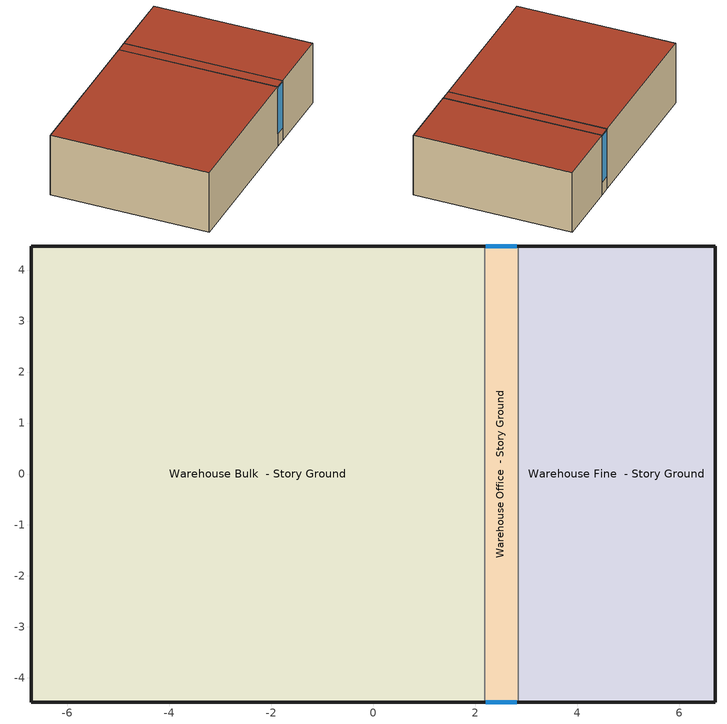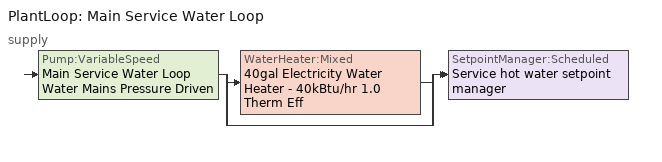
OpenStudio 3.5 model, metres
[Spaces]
Warehouse Bulk  - Story Ground
 floor ground (Foundation F 126 Perim 2673 Area 7956): -6.71,-4.47 -6.71,4.47 2.18,4.47 2.18,-4.47 z0
 wall outside: 2.18,4.47 -6.71,4.47 -6.71,-4.47 2.18,-4.47 z0:3.66
 wall to Warehouse Office  - Story Ground: 2.18,-4.47 2.18,4.47 z0:3.66
 roof outside: 2.18,-4.47 2.18,4.47 -6.71,4.47 -6.71,-4.47 z3.66
Warehouse Office  - Story Ground
 floor ground (Foundation F 126 Perim 131 Area 588): 2.18,-4.47 2.18,4.47 2.84,4.47 2.84,-4.47 z0
 wall outside: 2.84,4.47 2.18,4.47 / 2.18,-4.47 2.84,-4.47 z0:3.66
 wall to Warehouse Fine  - Story Ground: 2.84,-4.47 2.84,4.47 z0:3.66
 window: 2.21,-4.47 2.82,-4.47 / 2.82,4.47 2.21,4.47 z0.76:3.58
 roof outside: 2.84,-4.47 2.84,4.47 2.18,4.47 2.18,-4.47 z3.66
Warehouse Fine  - Story Ground
 floor ground (Foundation F 126 Perim 1668 Area 3459): 2.84,-4.47 2.84,4.47 6.71,4.47 6.71,-4.47 z0
 wall outside: 2.84,-4.47 6.71,-4.47 6.71,4.47 2.84,4.47 z0:3.66
 roof outside: 6.71,-4.47 6.71,4.47 2.84,4.47 2.84,-4.47 z3.66
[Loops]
PlantLoop 'Main Service Water Loop'
 supply: Pump:VariableSpeed 'Main Service Water Loop Water Mains Pressure Driven' > split
  | WaterHeater:Mixed '40gal Electricity Water Heater - 40kBtu/hr 1.0 Therm Eff'
  | bypass
  join > SetpointManager:Scheduled 'Service hot water setpoint manager'
[Site]
Kodiak: Latitude {deg}=57.75; Longitude {deg}=-152.49; Time Zone {hr}=-9; Elevation {m}=34; Terrain=Urban
[ClimateZones]
Climate Zone Institution Name 1=ASHRAE; Climate Zone Document Name 1=ANSI/ASHRAE Standard 169; Climate Zone Document Year 1=2006; Climate Zone Value 1=8A; Climate Zone Institution Name 2=CEC; Climate Zone Document Name 2=California Climate Zone Descriptions; Climate Zone Document Year 2=1995
[Site:WaterMainsTemperature]
Calculation Method=Correlation; Annual Average Outdoor Air Temperature {C}=-1.525; Maximum Difference In Monthly Average Outdoor Air Temperatures {deltaC}=36.2
[Site:GroundTemperature:FCfactorMethod]
January Ground Temperature {C}=-3.1; February Ground Temperature {C}=-17.7; March Ground Temperature {C}=-19.3; April Ground Temperature {C}=-17.6; May Ground Temperature {C}=-15.4; June Ground Temperature {C}=-10.3; July Ground Temperature {C}=0.7; August Ground Temperature {C}=10.6; September Ground Temperature {C}=16; October Ground Temperature {C}=16.9; November Ground Temperature {C}=14.2; December Ground Temperature {C}=6.7
[SizingPeriod:DesignDay] Barometric Pressure {Pa}=100917; Rain Indicator=No; Snow Indicator=No; Day of Month=21; Daylight Saving Time Indicator=No; Humidity Condition Type=Wetbulb; Dry-Bulb Temperature Range Modifier Type=DefaultMultipliers
Name | Maximum Dry-Bulb Temperature {C} | Daily Dry-Bulb Temperature Range {deltaC} | Wind Speed {m/s} | Wind Direction {deg} | Month | Day Type | Wetbulb or DewPoint at Maximum Dry-Bulb {C} | Solar Model Indicator | ASHRAE Clear Sky Optical Depth for Beam Irradiance | ASHRAE Clear Sky Optical Depth for Diffuse Irradiance | Sky Clearness
Kodiak December .4% Condns WB=>MCDB | 6.5 | 5.1 | 5 | 320 | 12 | SummerDesignDay | 6.2 | ASHRAETau | 0.359 | 2.403
Kodiak November .4% Condns WB=>MCDB | 8.7 | 5.3 | 5 | 320 | 11 | SummerDesignDay | 8.2 | ASHRAETau | 0.358 | 2.388
Kodiak October .4% Condns WB=>MCDB | 11.3 | 6.2 | 5 | 320 | 10 | SummerDesignDay | 10.7 | ASHRAETau | 0.34 | 2.431
Kodiak September .4% Condns WB=>MCDB | 16.2 | 6.4 | 5 | 320 | 9 | SummerDesignDay | 13.8 | ASHRAETau | 0.333 | 2.489
Kodiak August .4% Condns WB=>MCDB | 21.4 | 6.3 | 5 | 320 | 8 | SummerDesignDay | 16.9 | ASHRAETau | 0.322 | 2.497
Kodiak July .4% Condns WB=>MCDB | 22.8 | 5.5 | 5 | 320 | 7 | SummerDesignDay | 16.6 | ASHRAETau | 0.316 | 2.499
Kodiak June .4% Condns WB=>MCDB | 20.3 | 5.4 | 5 | 320 | 6 | SummerDesignDay | 14.7 | ASHRAETau | 0.317 | 2.453
Kodiak May .4% Condns WB=>MCDB | 17 | 5.9 | 5 | 320 | 5 | SummerDesignDay | 11.2 | ASHRAETau | 0.314 | 2.447
Kodiak April .4% Condns WB=>MCDB | 11.4 | 5.4 | 5 | 320 | 4 | SummerDesignDay | 8 | ASHRAETau | 0.323 | 2.439
Kodiak March .4% Condns WB=>MCDB | 6.3 | 5.5 | 5 | 320 | 3 | SummerDesignDay | 5.2 | ASHRAETau | 0.337 | 2.384
Kodiak February .4% Condns WB=>MCDB | 6.1 | 4.9 | 5 | 320 | 2 | SummerDesignDay | 5.5 | ASHRAETau | 0.336 | 2.429
Kodiak January .4% Condns WB=>MCDB | 5.7 | 4.7 | 5 | 320 | 1 | SummerDesignDay | 5.5 | ASHRAETau | 0.326 | 2.48
Kodiak December .4% Condns DB=>MCWB | 6.9 | 5.1 | 5 | 320 | 12 | SummerDesignDay | 5.6 | ASHRAETau | 0.359 | 2.403
Kodiak November .4% Condns DB=>MCWB | 9.4 | 5.3 | 5 | 320 | 11 | SummerDesignDay | 7.3 | ASHRAETau | 0.358 | 2.388
Kodiak October .4% Condns DB=>MCWB | 12.6 | 6.2 | 5 | 320 | 10 | SummerDesignDay | 9.4 | ASHRAETau | 0.34 | 2.431
Kodiak September .4% Condns DB=>MCWB | 18 | 6.4 | 5 | 320 | 9 | SummerDesignDay | 12.5 | ASHRAETau | 0.333 | 2.489
Kodiak August .4% Condns DB=>MCWB | 22.6 | 6.3 | 5 | 320 | 8 | SummerDesignDay | 16 | ASHRAETau | 0.322 | 2.497
Kodiak July .4% Condns DB=>MCWB | 24.2 | 5.5 | 5 | 320 | 7 | SummerDesignDay | 16.2 | ASHRAETau | 0.316 | 2.499
Kodiak June .4% Condns DB=>MCWB | 22.3 | 5.4 | 5 | 320 | 6 | SummerDesignDay | 13.8 | ASHRAETau | 0.317 | 2.453
Kodiak May .4% Condns DB=>MCWB | 18.8 | 5.9 | 5 | 320 | 5 | SummerDesignDay | 10.5 | ASHRAETau | 0.314 | 2.447
Kodiak April .4% Condns DB=>MCWB | 12.9 | 5.4 | 5 | 320 | 4 | SummerDesignDay | 7 | ASHRAETau | 0.323 | 2.439
Kodiak March .4% Condns DB=>MCWB | 8.3 | 5.5 | 5 | 320 | 3 | SummerDesignDay | 3.9 | ASHRAETau | 0.337 | 2.384
Kodiak February .4% Condns DB=>MCWB | 6.9 | 4.9 | 5 | 320 | 2 | SummerDesignDay | 4.6 | ASHRAETau | 0.336 | 2.429
Kodiak January .4% Condns DB=>MCWB | 6.8 | 4.7 | 5 | 320 | 1 | SummerDesignDay | 4 | ASHRAETau | 0.326 | 2.48
Kodiak Ann Clg .4% Condns WB=>MDB | 18.9 | 6.3 | 5 | 320 | 8 | SummerDesignDay | 15 | ASHRAETau | 0.322 | 2.497
Kodiak Ann Clg .4% Condns DB=>MWB | 20.3 | 6.3 | 5 | 320 | 8 | SummerDesignDay | 14.1 | ASHRAETau | 0.322 | 2.497
Kodiak Ann Htg 99.6% Condns DB | -12.8 | 0 | 5.6 | 290 | 1 | WinterDesignDay | -12.8 | ASHRAEClearSky |  |  | 0
[Building]
90.1-2010|Warehouse: North Axis {deg}=0; Default Construction Set=90.1-2010 - Warehouse - ASHRAE 169-2013-8A; Standards Number of Stories=1; Standards Number of Above Ground Stories=1; Standards Building Type=Warehouse
[Material:NoMass] Thermal Absorptance=0.9; Solar Absorptance=0.7
Name | Roughness | Thermal Resistance {m2-K/W} | Visible Absorptance
CP02 CARPET PAD | VeryRough | 0.21648 | 0.8
Typical Carpet Pad | Smooth | 0.21648 | 0.8
Typical Insulation R-14.97 | Smooth | 2.63723 | 0.7
Typical Insulation R-14.6 | Smooth | 2.572 | 0.7
Typical Insulation R-0.58 | Smooth | 0.101892 | 0.7
Typical Insulation R-1.15 2 | Smooth | 0.202527 | 0.7
Typical Insulation R-11.7 | Smooth | 2.05979 | 0.7
[Material]
Name | Roughness | Thickness {m} | Conductivity {W/m-K} | Density {kg/m3} | Specific Heat {J/kg-K} | Thermal Absorptance | Solar Absorptance | Visible Absorptance
100mm Normalweight concrete floor | MediumSmooth | 0.1016 | 2.31 | 2322 | 832
G01 13mm gypsum board | Smooth | 0.0127 | 0.16 | 800 | 1090 | 0.9 | 0.7 | 0.5
4 in. Normalweight Concrete Floor | MediumRough | 0.1016 | 2.31 | 2322 | 832 | 0.9 | 0.7 | 0.7
8 in. Concrete Block Basement Wall | MediumRough | 0.2032 | 1.326 | 1842 | 912 | 0.9 | 0.7 | 0.7
G05 25mm wood | MediumSmooth | 0.0254 | 0.15 | 608 | 1630 | 0.9 | 0.5 | 0.5
1/2IN Gypsum | Smooth | 0.0127 | 0.16 | 784.9 | 830 | 0.9 | 0.4 | 0.4
Metal Roof Surface | Smooth | 0.0008 | 45.28 | 7824 | 500 | 0.9 | 0.7 | 0.7
6 in. Normalweight Concrete Floor | MediumRough | 0.1524 | 2.31 | 2322 | 832 | 0.9 | 0.7 | 0.7
1IN Stucco | Smooth | 0.0253 | 0.6918 | 1858 | 837 | 0.9 | 0.7 | 0.92
8IN CONCRETE HW RefBldg | Rough | 0.2032 | 1.311 | 2240 | 836.8 | 0.9 | 0.7 | 0.7
[Construction:FfactorGroundFloor] F-Factor {W/m-K}=1.26344
Name | Area {m2} | PerimeterExposed {m}
Foundation F 126 Perim 131 Area 588 | 5.88151 | 1.31498
Foundation F 126 Perim 1668 Area 3459 | 34.5929 | 16.6796
Foundation F 126 Perim 2673 Area 7956 | 79.5564 | 26.7325
[DefaultSurfaceConstructions]
Name | Floor Construction | Wall Construction | Roof Ceiling Construction
Default Surface Constructions 7 | Typical Insulated Exterior Mass Floor R-17.54 | Typical Insulated Exterior Mass Wall R-14.08 | Typical Insulated Metal Building Roof R-15.38
Default Surface Constructions 8 | Typical Interior Floor | Typical Interior Wall | Typical Interior Ceiling
Default Surface Constructions 9 | ext-slab | Typical Insulated Basement Mass Wall
[Construction]
Typical Interior Floor: 100mm Normalweight concrete floor, CP02 CARPET PAD
Typical Interior Wall: G01 13mm gypsum board, G01 13mm gypsum board
Typical Interior Ceiling: CP02 CARPET PAD, 100mm Normalweight concrete floor
Typical Insulated Basement Mass Wall: 8 in. Concrete Block Basement Wall
Typical Interior Window: Clear 3mm
Typical Interior Door; Typical Interior Partition: G05 25mm wood
Typical Insulated Exterior Mass Floor R-17.54: Typical Insulation R-14.97, 4 in. Normalweight Concrete Floor, Typical Carpet Pad
Typical Insulated Metal Building Roof R-15.38: Metal Roof Surface, Typical Insulation R-14.6
ext-slab: 6 in. Normalweight Concrete Floor
U 0.42 SHGC 0.45 Dbl Ref-D Clr 6mm/13mm Arg: REF D CLEAR 6MM, ARGON 13MM, CLEAR 6MM
Typical Uninsulated Swinging Door R-1.43: Typical Insulation R-0.58
Typical Overhead Door R-2.0 1: Typical Insulation R-1.15 2
U 0.98 SHGC 0.45 Sgl Ref-B-H Clr 6mm: REF B CLEAR HI 6MM
Typical Insulated Exterior Mass Wall R-14.08: 1IN Stucco, 8IN CONCRETE HW RefBldg, Typical Insulation R-11.7, 1/2IN Gypsum
[DefaultSubSurfaceConstructions]
Name | Fixed Window Construction | Operable Window Construction | Door Construction | Overhead Door Construction | Skylight Construction | Tubular Daylight Dome Construction | Tubular Daylight Diffuser Construction
Default Sub Surface Constructions 5 | U 0.42 SHGC 0.45 Dbl Ref-D Clr 6mm/13mm Arg | U 0.42 SHGC 0.45 Dbl Ref-D Clr 6mm/13mm Arg | Typical Uninsulated Swinging Door R-1.43 | Typical Overhead Door R-2.0 1 | U 0.98 SHGC 0.45 Sgl Ref-B-H Clr 6mm | Typical Interior Window | Typical Interior Window
Default Sub Surface Constructions 6 | Typical Interior Window | Typical Interior Window | Typical Interior Door
[WindowMaterial:Glazing] Optical Data Type=SpectralAverage; Infrared Transmittance at Normal Incidence=0; Front Side Infrared Hemispherical Emissivity=0.84; Conductivity {W/m-K}=0.9; Dirt Correction Factor for Solar and Visible Transmittance=1; Solar Diffusing=No
Name | Thickness {m} | Solar Transmittance at Normal Incidence | Front Side Solar Reflectance at Normal Incidence | Back Side Solar Reflectance at Normal Incidence | Visible Transmittance at Normal Incidence | Front Side Visible Reflectance at Normal Incidence | Back Side Visible Reflectance at Normal Incidence | Back Side Infrared Hemispherical Emissivity
CLEAR 6MM | 0.006 | 0.775 | 0.071 | 0.071 | 0.881 | 0.08 | 0.08 | 0.84
Clear 3mm | 0.003 | 0.837 | 0.075 | 0.075 | 0.898 | 0.081 | 0.081 | 0.84
REF D CLEAR 6MM | 0.006 | 0.429 | 0.308 | 0.379 | 0.334 | 0.453 | 0.505 | 0.82
REF B CLEAR HI 6MM | 0.006 | 0.24 | 0.16 | 0.32 | 0.3 | 0.16 | 0.29 | 0.6
[WindowMaterial:Gas]
ARGON 13MM: Gas Type=Argon; Thickness {m}=0.0127
[DefaultConstructionSet]
90.1-2010 - Warehouse - ASHRAE 169-2013-8A: Default Exterior Surface Constructions=Default Surface Constructions 7; Default Interior Surface Constructions=Default Surface Constructions 8; Default Ground Contact Surface Constructions=Default Surface Constructions 9; Default Exterior SubSurface Constructions=Default Sub Surface Constructions 5; Default Interior SubSurface Constructions=Default Sub Surface Constructions 6; Interior Partition Construction=Typical Interior Partition
[SpaceType] Standards Building Type=Warehouse
Name | Default Schedule Set | Design Specification Outdoor Air Object | Standards Space Type
Warehouse Office - 90.1-2010 | Warehouse Office Schedule Set | Warehouse Office Ventilation | Office
Warehouse Fine - 90.1-2010 | Warehouse Fine Schedule Set | Warehouse Fine Ventilation | Fine
Warehouse Bulk - 90.1-2010 | Warehouse Bulk Schedule Set | Warehouse Bulk Ventilation | Bulk
[People:Definition]
Warehouse Office People Definition: Number of People Calculation Method=People/Area; People per Space Floor Area {person/m2}=0.0210973; Fraction Radiant=0.3
[Lights:Definition] Design Level Calculation Method=Watts/Area; Fraction Visible=0.18; Return Air Fraction=0
Name | Watts per Space Floor Area {W/m2} | Fraction Radiant
Warehouse Bulk Lights Definition | 6.24307 | 0.42
Warehouse Fine Lights Definition | 10.2257 | 0.42
Warehouse Office Lights Definition | 9.68752 | 0.37
[ElectricEquipment:Definition] Design Level Calculation Method=Watts/Area; Fraction Latent=0; Fraction Radiant=0; Fraction Lost=0
Name | Watts per Space Floor Area {W/m2}
Warehouse Bulk Elec Equip Definition | 2.55842
Warehouse Office Elec Equip Definition | 8.07293
[AvailabilityManager:NightCycle] Applicability Schedule=Always On Discrete; Control Type=CycleOnAny; Thermostat Tolerance {deltaC}=1; Cycling Run Time {s}=1800
Availability Manager Night Cycle 1; Availability Manager Night Cycle 2; Availability Manager Night Cycle 3; Availability Manager Night Cycle 4; Availability Manager Night Cycle 5
[PlantLoop]
Main Service Water Loop: Glycol Concentration=0; Maximum Loop Temperature {C}=60; Minimum Loop Temperature {C}=10; Plant Loop Volume {m3}=Autocalculate; Load Distribution Scheme=Optimal
[Sizing:Plant]
Main Service Water Loop: Loop Type=Heating; Design Loop Exit Temperature {C}=60; Loop Design Temperature Difference {deltaC}=5; Sizing Option=NonCoincident; Zone Timesteps in Averaging Window=1; Coincident Sizing Factor Mode=None
[SetpointManager:Scheduled]
Service hot water setpoint manager: Control Variable=Temperature; Schedule=Service Water Loop Temp - 140F; Setpoint Node or NodeList=Main Service Water Loop Supply Outlet Node
[Pump:VariableSpeed]
Main Service Water Loop Water Mains Pressure Driven: Rated Pump Head {Pa}=0.001; Motor Efficiency=0.7; Coefficient 1 of the Part Load Performance Curve=0; Coefficient 2 of the Part Load Performance Curve=3.2485; Coefficient 3 of the Part Load Performance Curve=-4.7443; Coefficient 4 of the Part Load Performance Curve=2.5294; Pump Control Type=Intermittent; Skin Loss Radiative Fraction=0.5; Design Power Sizing Method=PowerPerFlowPerPressure; Design Electric Power per Unit Flow Rate {W/(m3/s)}=348701.1; Design Shaft Power per Unit Flow Rate per Unit Head {W-s/m3-Pa}=1.28205; Design Minimum Flow Rate Fraction=0
[WaterHeater:Mixed]
40gal Electricity Water Heater - 40kBtu/hr 1.0 Therm Eff: Tank Volume {m3}=0.151416; Setpoint Temperature Schedule=Service Water Loop Temp - 140F; Deadband Temperature Difference {deltaC}=2; Maximum Temperature Limit {C}=60; Heater Control Type=Cycle; Heater Maximum Capacity {W}=11722.8; Heater Fuel Type=Electricity; Heater Thermal Efficiency=1; Off Cycle Parasitic Fuel Consumption Rate {W}=571; Off Cycle Parasitic Fuel Type=Electricity; Off Cycle Parasitic Heat Fraction to Tank=0; On Cycle Parasitic Fuel Consumption Rate {W}=571; On Cycle Parasitic Fuel Type=Electricity; On Cycle Parasitic Heat Fraction to Tank=0; Ambient Temperature Indicator=ThermalZone; Off Cycle Loss Coefficient to Ambient Temperature {W/K}=1.20802; On Cycle Loss Coefficient to Ambient Temperature {W/K}=1.20802; Use Side Effectiveness=1; Source Side Effectiveness=1; Use Side Design Flow Rate {m3/s}=autosize; Source Side Design Flow Rate {m3/s}=autosize; Indirect Water Heating Recovery Time {hr}=1.5; Source Side Flow Control Mode=IndirectHeatPrimarySetpoint
[WaterHeater:Sizing]
40gal Electricity Water Heater - 40kBtu/hr 1.0 Therm Eff: Design Mode=PeakDraw; Time Storage Can Meet Peak Draw {hr}=0.538503; Time for Tank Recovery {hr}=0; Nominal Tank Volume for Autosizing Plant Connections {m3}=1
[Exterior:Lights:Definition]
Name | Design Level {W}
Occ Sensing Exterior Lights Def | 861.3
NonDimming Exterior Lights Def | 50.7
[Exterior:Lights] Control Option=AstronomicalClock
Name | Exterior Lights Definition | Schedule
Occ Sensing Exterior Lights Def | Occ Sensing Exterior Lights Def | OfficeSmall Exterior_lighting_schedule_b
NonDimming Exterior Lights Def | NonDimming Exterior Lights Def | OfficeSmall Exterior_lighting_schedule_a
[BuildingStory]
Story Ground: Nominal Z Coordinate {m}=0; Nominal Floor to Floor Height {m}=3.6576
[Space] Building Story=Story Ground
Name | Space Type | Thermal Zone
Warehouse Bulk  - Story Ground | Warehouse Bulk - 90.1-2010 | Zone Warehouse Bulk  - Story Ground
Warehouse Office  - Story Ground | Warehouse Office - 90.1-2010 | Zone Warehouse Office  - Story Ground
Warehouse Fine  - Story Ground | Warehouse Fine - 90.1-2010 | Zone Warehouse Fine  - Story Ground
[ThermalZone] Multiplier=1; Use Ideal Air Loads=No
Zone Warehouse Bulk  - Story Ground; Zone Warehouse Office  - Story Ground; Zone Warehouse Fine  - Story Ground
[Sizing:Zone] Zone Cooling Design Supply Air Temperature Input Method=SupplyAirTemperature; Zone Cooling Design Supply Air Temperature {C}=14; Zone Cooling Design Supply Air Temperature Difference {deltaC}=11.11; Zone Heating Design Supply Air Temperature Input Method=SupplyAirTemperature; Zone Heating Design Supply Air Temperature {C}=40; Zone Heating Design Supply Air Temperature Difference {deltaC}=11.11; Zone Cooling Design Supply Air Humidity Ratio {kg-H2O/kg-air}=0.0085; Zone Heating Design Supply Air Humidity Ratio {kg-H2O/kg-air}=0.008; Cooling Design Air Flow Method=DesignDay; Heating Design Air Flow Method=DesignDay; Account for Dedicated Outdoor Air System=No; Dedicated Outdoor Air System Control Strategy=NeutralSupplyAir; Dedicated Outdoor Air Low Setpoint Temperature for Design {C}=autosize; Dedicated Outdoor Air High Setpoint Temperature for Design {C}=autosize; Zone Load Sizing Method=Sensible Load Only No Latent Load; Zone Latent Cooling Design Supply Air Humidity Ratio Input Method=HumidityRatioDifference; Zone Cooling Design Supply Air Humidity Ratio Difference {kgWater/kgDryAir}=0.005; Zone Latent Heating Design Supply Air Humidity Ratio Input Method=HumidityRatioDifference; Zone Humidification Design Supply Air Humidity Ratio Difference {kgWater/kgDryAir}=0.005
Zone Warehouse Bulk  - Story Ground; Zone Warehouse Office  - Story Ground; Zone Warehouse Fine  - Story Ground
[DesignSpecification:OutdoorAir] Outdoor Air Method=Sum; Outdoor Air Flow per Floor Area {m3/s-m2}=0.0003048
Name | Outdoor Air Flow per Person {m3/s-person}
Warehouse Bulk Ventilation; Warehouse Fine Ventilation
Warehouse Office Ventilation | 0.00235974
[DefaultScheduleSet] Number of People Schedule=Warehouse BLDG_OCC_SCH; People Activity Level Schedule=Warehouse Office Activity Schedule
Name | Lighting Schedule | Electric Equipment Schedule | Infiltration Schedule
Warehouse Bulk Schedule Set | Warehouse BLDG_LIGHT_STORAGE_SCH | Warehouse Bldg Equip | Warehouse Bulk Infil Schedule
Warehouse Fine Schedule Set | Warehouse BLDG_LIGHT_STORAGE_SCH | Warehouse Bldg Equip | Warehouse Fine Infil Schedule
Warehouse Office Schedule Set | Warehouse BLDG_LIGHT_OFFICE_SCH_2010 | Warehouse Office_Plug_SCH | Warehouse Office Infil Schedule
[People]
Warehouse Office People: People Definition=Warehouse Office People Definition; Space or SpaceType=Warehouse Office - 90.1-2010; Work Efficiency Schedule=Work Efficiency Schedule; Clothing Insulation Schedule=Clothing Schedule; Air Velocity Schedule=Air Velocity Schedule; Multiplier=1
[Lights] Fraction Replaceable=1
Name | Lights Definition | Space or SpaceType
Warehouse Bulk Lights | Warehouse Bulk Lights Definition | Warehouse Bulk - 90.1-2010
Warehouse Fine Lights | Warehouse Fine Lights Definition | Warehouse Fine - 90.1-2010
Warehouse Office Lights | Warehouse Office Lights Definition | Warehouse Office - 90.1-2010
[ElectricEquipment]
Name | Electric Equipment Definition | Space or SpaceType
Warehouse Bulk Elec Equip | Warehouse Bulk Elec Equip Definition | Warehouse Bulk - 90.1-2010
Warehouse Office Elec Equip | Warehouse Office Elec Equip Definition | Warehouse Office - 90.1-2010
[SpaceInfiltration:DesignFlowRate] Schedule=Always On Discrete; Design Flow Rate Calculation Method=Flow/ExteriorArea; Constant Term Coefficient=0; Temperature Term Coefficient=0; Velocity Term Coefficient=0.224; Velocity Squared Term Coefficient=0
Name | Space or SpaceType | Flow per Exterior Surface Area {m3/s-m2}
Warehouse Bulk  - Story Ground Infiltration | Warehouse Bulk  - Story Ground | 0.000314048
Warehouse Fine  - Story Ground Infiltration | Warehouse Fine  - Story Ground | 0.000363474
Warehouse Office  - Story Ground Infiltration | Warehouse Office  - Story Ground | 0.000256235
[Schedule:Constant]
Always On Discrete: Value=1
[Schedule:Ruleset]
Name | Default Day Schedule | Summer Design Day Schedule | Winter Design Day Schedule
Clothing Schedule | Clothing Schedule Default Winter Clothes
Air Velocity Schedule | Air Velocity Schedule Default
Work Efficiency Schedule | Work Efficiency Schedule Default
Service Water Loop Temp - 140F | Service Water Loop Temp - 140F Default
OfficeSmall Exterior_lighting_schedule_b | OfficeSmall Exterior_lighting_schedule_b Default | OfficeSmall Exterior_lighting_schedule_b Summer Design Day | OfficeSmall Exterior_lighting_schedule_b Winter Design Day
OfficeSmall Exterior_lighting_schedule_a | OfficeSmall Exterior_lighting_schedule_a Default | OfficeSmall Exterior_lighting_schedule_a Summer Design Day | OfficeSmall Exterior_lighting_schedule_a Winter Design Day
Warehouse BLDG_OCC_SCH | Warehouse BLDG_OCC_SCH Default | Warehouse BLDG_OCC_SCH Summer Design Day | Warehouse BLDG_OCC_SCH Winter Design Day
Warehouse Office Activity Schedule | Warehouse Office Activity Schedule Default | Warehouse Office Activity Schedule Summer Design Day | Warehouse Office Activity Schedule Winter Design Day
Warehouse BLDG_LIGHT_STORAGE_SCH | Warehouse BLDG_LIGHT_STORAGE_SCH Default | Warehouse BLDG_LIGHT_STORAGE_SCH Summer Design Day | Warehouse BLDG_LIGHT_STORAGE_SCH Winter Design Day
Warehouse Bldg Equip | Warehouse Bldg Equip Default | Warehouse Bldg Equip Summer Design Day | Warehouse Bldg Equip Winter Design Day
Warehouse Bulk Infil Schedule | Schedule Day 14
Warehouse Fine Infil Schedule | Schedule Day 15
Warehouse BLDG_LIGHT_OFFICE_SCH_2010 | Warehouse BLDG_LIGHT_OFFICE_SCH_2010 Default | Warehouse BLDG_LIGHT_OFFICE_SCH_2010 Summer Design Day | Warehouse BLDG_LIGHT_OFFICE_SCH_2010 Winter Design Day
Warehouse Office_Plug_SCH | Warehouse Office_Plug_SCH Default | Warehouse Office_Plug_SCH Summer Design Day | Warehouse Office_Plug_SCH Winter Design Day
Warehouse Office Infil Schedule | Schedule Day 20
[Schedule:Day]
Clothing Schedule Default Winter Clothes; Warehouse BLDG_LIGHT_STORAGE_SCH Summer Design Day; Warehouse Fine Infil Schedule Wknd Day; Warehouse BLDG_LIGHT_OFFICE_SCH_2010 Summer Design Day; Warehouse Office_Plug_SCH Summer Design Day; Warehouse Office Infil Schedule Wknd Day: 24, 0, 1
Clothing Schedule Summer Clothes: 24, 0, 0.5
Air Velocity Schedule Default: 24, 0, 0.2
Work Efficiency Schedule Default; Warehouse BLDG_OCC_SCH Default; Warehouse BLDG_LIGHT_STORAGE_SCH Winter Design Day; Warehouse Bldg Equip Default; Warehouse Bldg Equip Sun|Hol Day; Schedule Day 14; Schedule Day 15; Warehouse BLDG_LIGHT_OFFICE_SCH_2010 Winter Design Day; Warehouse Office_Plug_SCH Winter Design Day; Schedule Day 20: 24, 0, 0
Service Water Loop Temp - 140F Default: 24, 0, 60
OfficeSmall Exterior_lighting_schedule_b Default; OfficeSmall Exterior_lighting_schedule_b Winter Design Day; OfficeSmall Exterior_lighting_schedule_b Summer Design Day: 6, 0, 0.7, 24, 0, 1
OfficeSmall Exterior_lighting_schedule_a Default; OfficeSmall Exterior_lighting_schedule_a Winter Design Day; OfficeSmall Exterior_lighting_schedule_a Summer Design Day: 6, 0, 0, 24, 0, 1
Warehouse BLDG_OCC_SCH Winter Design Day; Warehouse BLDG_OCC_SCH Summer Design Day; Warehouse BLDG_OCC_SCH WntrDsn|SmrDsn|Sat|Wkdy Day: 6, 0, 0, 7, 0, 0.11, 8, 0, 0.21, 12, 0, 1, 13, 0, 0.53, 17, 0, 1, 18, 0, 0.32, 24, 0, 0
Warehouse Office Activity Schedule Default; Warehouse Office Activity Schedule Winter Design Day; Warehouse Office Activity Schedule Summer Design Day: 24, 0, 131.85
Warehouse BLDG_LIGHT_STORAGE_SCH Default: 24, 0, 0.1
Warehouse BLDG_LIGHT_STORAGE_SCH Sat|Wkdy Day: 7, 0, 0.1, 8, 0, 0.6, 9, 0, 0.75, 16, 0, 0.85, 17, 0, 0.75, 18, 0, 0.6, 24, 0, 0.1
Warehouse Bldg Equip Mon|Tue|Wed|Thu|Fri|Sat Day; Warehouse Bldg Equip Summer Design Day; Warehouse Bldg Equip Winter Design Day: 8, 0, 0.25, 12, 0, 1, 13, 0, 0.25, 17, 0, 1, 24, 0, 0.25
Warehouse Bulk Infil Schedule Wkdy Day: 8, 0, 0.765, 12, 0, 1, 13, 0, 0.765, 17, 0, 1, 24, 0, 0.765
Warehouse Bulk Infil Schedule Wknd Day: 24, 0, 0.765
Warehouse Fine Infil Schedule Wkdy Day; Warehouse Office Infil Schedule Wkdy Day: 9, 0, 1, 16, 0, 0.5, 24, 0, 1
Warehouse BLDG_LIGHT_OFFICE_SCH_2010 Default: 24, 0, 0.18
Warehouse BLDG_LIGHT_OFFICE_SCH_2010 Sat|Wkdy Day: 6, 0, 0.18, 7, 0, 0.196742, 8, 0, 0.359268, 12, 0, 0.658658, 13, 0, 0.581672, 17, 0, 0.658658, 18, 0, 0.521794, 24, 0, 0.18
Warehouse Office_Plug_SCH Default: 24, 0, 0.25545
Warehouse Office_Plug_SCH Sat|Wkdy Day: 6, 0, 0.25545, 7, 0, 0.290807, 8, 0, 0.484677, 12, 0, 0.969355, 13, 0, 0.911194, 17, 0, 0.969355, 18, 0, 0.484677, 24, 0, 0.25545
[Schedule:Rule] Date Specification Type=DateRange; Start Day=1
Name | Schedule Ruleset | Rule Order | Day Schedule | Start Month | End Month | End Day | Apply Monday | Apply Tuesday | Apply Wednesday | Apply Thursday | Apply Friday | Apply Saturday | Apply Sunday
Schedule Rule 3 | Clothing Schedule | 0 | Clothing Schedule Summer Clothes | 5 | 9 | 30
Schedule Rule 21 | Warehouse BLDG_OCC_SCH | 0 | Warehouse BLDG_OCC_SCH WntrDsn|SmrDsn|Sat|Wkdy Day | 1 | 12 | 31 | Yes | Yes | Yes | Yes | Yes | Yes
Schedule Rule 22 | Warehouse BLDG_LIGHT_STORAGE_SCH | 0 | Warehouse BLDG_LIGHT_STORAGE_SCH Sat|Wkdy Day | 1 | 12 | 31 | Yes | Yes | Yes | Yes | Yes | Yes
Schedule Rule 23 | Warehouse Bldg Equip | 1 | Warehouse Bldg Equip Mon|Tue|Wed|Thu|Fri|Sat Day | 1 | 12 | 31 | Yes | Yes | Yes | Yes | Yes | Yes
Schedule Rule 24 | Warehouse Bldg Equip | 0 | Warehouse Bldg Equip Sun|Hol Day | 1 | 12 | 31 |  |  |  |  |  |  | Yes
Schedule Rule 25 | Warehouse Bulk Infil Schedule | 1 | Warehouse Bulk Infil Schedule Wkdy Day | 1 | 12 | 31 | Yes | Yes | Yes | Yes | Yes
Schedule Rule 26 | Warehouse Bulk Infil Schedule | 0 | Warehouse Bulk Infil Schedule Wknd Day | 1 | 12 | 31 |  |  |  |  |  | Yes | Yes
Schedule Rule 27 | Warehouse Fine Infil Schedule | 1 | Warehouse Fine Infil Schedule Wkdy Day | 1 | 12 | 31 | Yes | Yes | Yes | Yes | Yes
Schedule Rule 28 | Warehouse Fine Infil Schedule | 0 | Warehouse Fine Infil Schedule Wknd Day | 1 | 12 | 31 |  |  |  |  |  | Yes | Yes
Schedule Rule 29 | Warehouse BLDG_LIGHT_OFFICE_SCH_2010 | 0 | Warehouse BLDG_LIGHT_OFFICE_SCH_2010 Sat|Wkdy Day | 1 | 12 | 31 | Yes | Yes | Yes | Yes | Yes | Yes
Schedule Rule 30 | Warehouse Office_Plug_SCH | 0 | Warehouse Office_Plug_SCH Sat|Wkdy Day | 1 | 12 | 31 | Yes | Yes | Yes | Yes | Yes | Yes
Schedule Rule 31 | Warehouse Office Infil Schedule | 1 | Warehouse Office Infil Schedule Wkdy Day | 1 | 12 | 31 | Yes | Yes | Yes | Yes | Yes
Schedule Rule 32 | Warehouse Office Infil Schedule | 0 | Warehouse Office Infil Schedule Wknd Day | 1 | 12 | 31 |  |  |  |  |  | Yes | Yes
